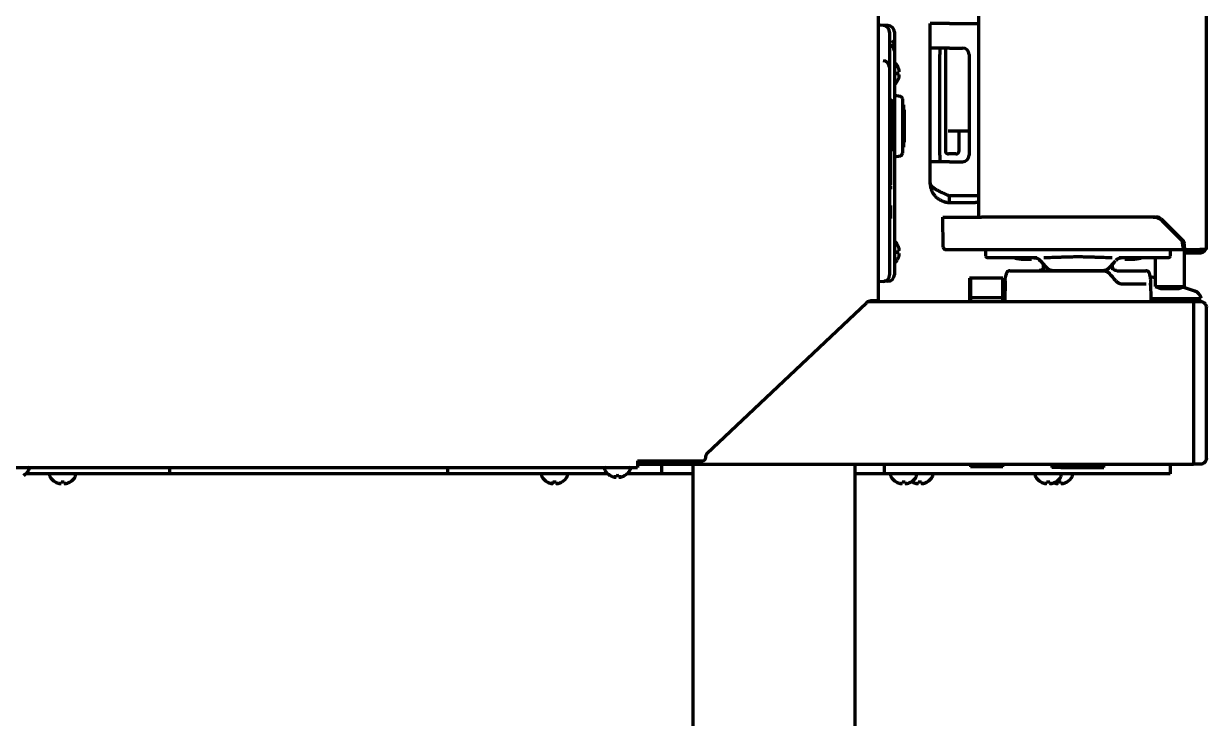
# Model space of a CAD drawing. Header units: inches. Extents: x -3022 to 7311, y 343 to 5680.
# Drawn here: x 5205.6 to 5569.5, y 2125.5 to 2340.8 of the extents above; entities that cross this region are included whole.
import ezdxf

# ---------------------------------------------------------------- set-up
doc = ezdxf.new("R2010")
doc.units = ezdxf.units.IN

msp = doc.modelspace()

# ---------------------------------------------------------------- linework, layer by layer
at = {"linetype": 'Continuous', "lineweight": 70}
for p, q in [((5468.48, 3920.69), (5468.48, 2255.49)), ((5499.48, 2281.3), (5499.48, 3919.3)), ((5569.48, 2271.3), (5569.48, 3919.3)), ((5470.15, 2340.2), (5468.48, 2340.34)), ((5471.51, 2340.24), (5469.19, 2340.28)), ((5490.48, 2340.8), (5484.48, 2340.8)), ((5484.48, 2333.3), (5484.48, 2340.8)), ((5490.48, 2340.8), (5499.48, 2340.8)), ((5471.98, 2338.2), (5471.98, 2333.22)), ((5473.48, 2338.24), (5473.48, 2333.24)), ((5471.98, 2333.22), (5471.98, 2268.46)), ((5473.48, 2333.24), (5473.48, 2332.44)), ((5490.48, 2333.3), (5484.48, 2333.3)), ((5484.48, 2331.3), (5484.48, 2333.3)), ((5487.48, 2333.3), (5487.48, 2331.3)), ((5489.18, 2333.3), (5489.18, 2301.7)), ((5490.48, 2333.3), (5494.48, 2333.3)), ((5473.48, 2332.44), (5473.48, 2327.44)), ((5484.48, 2300.3), (5484.48, 2331.3)), ((5487.48, 2300.3), (5487.48, 2331.3)), ((5496.48, 2331.3), (5496.48, 2300.3)), ((5473.48, 2327.44), (5473.48, 2268.54)), ((5474.42, 2327.79), (5474.46, 2327.79)), ((5474.46, 2323.19), (5474.42, 2323.19)), ((5475.36, 2318.4), (5474.1, 2318.62)), ((5472.98, 2316.43), (5472.98, 2315.43)), ((5473.28, 2316.32), (5472.98, 2316.32)), ((5472.98, 2315.43), (5472.98, 2301.93)), ((5473.28, 2315.57), (5473.28, 2316.32)), ((5473.28, 2315.57), (5473.28, 2305.18)), ((5475.98, 2317.66), (5475.98, 2300.92)), ((5476.28, 2315.79), (5476.12, 2315.79)), ((5476.28, 2315.79), (5476.28, 2312.77)), ((5476.48, 2314.24), (5476.28, 2314.24)), ((5476.28, 2312.77), (5476.28, 2312.31)), ((5476.28, 2312.31), (5476.28, 2306.27)), ((5476.48, 2314.24), (5476.48, 2304.34)), ((5491.15, 2307.7), (5490.01, 2307.7)), ((5496.48, 2307.7), (5491.15, 2307.7)), ((5493.42, 2301.7), (5493.42, 2307.7)), ((5473.28, 2305.18), (5473.28, 2302.93)), ((5476.28, 2306.27), (5476.28, 2305.81)), ((5476.28, 2305.81), (5476.28, 2302.79)), ((5472.98, 2301.93), (5471.98, 2301.93)), ((5471.98, 2299.84), (5472.28, 2299.84)), ((5471.98, 2299.81), (5472.28, 2299.81)), ((5472.28, 2301.93), (5472.28, 2299.84)), ((5472.28, 2299.84), (5472.28, 2299.81)), ((5472.28, 2299.81), (5472.28, 2298.34)), ((5472.98, 2302.93), (5473.28, 2302.93)), ((5474.1, 2299.96), (5475.36, 2300.18)), ((5476.1, 2302.79), (5476.28, 2302.79)), ((5484.48, 2298.3), (5484.48, 2300.3)), ((5487.48, 2300.3), (5487.48, 2298.3)), ((5492.42, 2300.7), (5490.18, 2300.7)), ((5471.98, 2298.34), (5472.28, 2298.34)), ((5472.28, 2297.34), (5471.98, 2297.34)), ((5472.28, 2298.34), (5472.28, 2297.34)), ((5472.28, 2297.34), (5472.28, 2295.84)), ((5490.48, 2298.3), (5484.48, 2298.3)), ((5484.48, 2291.8), (5484.48, 2298.3)), ((5490.48, 2298.3), (5494.48, 2298.3)), ((5472.28, 2295.84), (5471.98, 2295.84)), ((5472.28, 2295.84), (5472.28, 2293.14)), ((5472.28, 2293.14), (5472.28, 2291.14)), ((5472.28, 2291.14), (5471.98, 2291.14)), ((5472.28, 2290.84), (5471.98, 2290.84)), ((5471.98, 2289.84), (5472.28, 2289.84)), ((5472.28, 2290.84), (5472.28, 2289.84)), ((5499.48, 2287.8), (5490.48, 2287.8)), ((5490.48, 2285.8), (5490.48, 2287.8)), ((5490.48, 2285.8), (5498.48, 2285.8)), ((5499.48, 2285.8), (5498.48, 2285.8)), ((5471.98, 2284.81), (5472.28, 2284.81)), ((5472.28, 2283.34), (5471.98, 2283.34)), ((5471.98, 2282.34), (5472.28, 2282.34)), ((5472.28, 2284.81), (5472.28, 2283.34)), ((5472.28, 2283.34), (5472.28, 2282.34)), ((5472.28, 2282.34), (5472.28, 2280.84)), ((5472.28, 2280.84), (5471.98, 2280.84)), ((5488.37, 2281.3), (5489.18, 2281.3)), ((5488.54, 2272.03), (5488.37, 2281.3)), ((5489.18, 2281.3), (5496.79, 2281.3)), ((5496.79, 2281.3), (5500.25, 2281.3)), ((5553.07, 2281.3), (5500.25, 2281.3)), ((5553.07, 2281.3), (5554.15, 2281.3)), ((5555.56, 2280.71), (5562.44, 2273.84)), ((5561.76, 2274.27), (5555.9, 2280.12)), ((5474.42, 2272.79), (5474.46, 2272.79)), ((5489.29, 2271.3), (5489.99, 2271.3)), ((5489.99, 2271.3), (5497.53, 2271.3)), ((5497.53, 2271.3), (5500.35, 2271.3)), ((5499.61, 2271.3), (5499.61, 2271.3)), ((5500.35, 2271.3), (5562.48, 2271.3)), ((5501.48, 2271.3), (5501.48, 2271.11)), ((5501.48, 2271.3), (5501.55, 2269.28)), ((5501.49, 2271.02), (5501.48, 2271.11)), ((5558.41, 2269.28), (5558.48, 2271.3)), ((5562.37, 2272.03), (5562.18, 2273.42)), ((5562.37, 2272.03), (5562.48, 2271.3)), ((5563.23, 2271.3), (5562.48, 2271.3)), ((5562.73, 2271.8), (5562.73, 2273.13)), ((5562.73, 2259.93), (5562.73, 2271.3)), ((5563.23, 2271.3), (5567.48, 2271.3)), ((5563.73, 2271.1), (5563.73, 2271.3)), ((5567.48, 2271.1), (5563.73, 2271.1)), ((5569.48, 2271.3), (5567.48, 2271.3)), ((5567.48, 2270.3), (5567.48, 2271.1)), ((5471.98, 2268.46), (5471.98, 2263.48)), ((5473.48, 2268.54), (5473.48, 2263.54)), ((5474.46, 2268.19), (5474.42, 2268.19)), ((5507.27, 2268.8), (5502.05, 2268.8)), ((5503.68, 2268.8), (5503.68, 2268.8)), ((5517.3, 2268.8), (5508.06, 2268.8)), ((5514.24, 2268.3), (5515.7, 2268.3)), ((5551.9, 2268.8), (5542.66, 2268.8)), ((5544.38, 2268.3), (5545.72, 2268.3)), ((5557.91, 2268.8), (5552.68, 2268.8)), ((5553.73, 2268.8), (5553.73, 2259.93)), ((5562.73, 2270.3), (5567.48, 2270.3)), ((5509.06, 2264.79), (5537.72, 2264.79)), ((5519.32, 2266.84), (5519.3, 2265.61)), ((5537.67, 2264.8), (5522.29, 2264.8)), ((5540.67, 2265.07), (5540.64, 2266.84)), ((5541.9, 2264.79), (5550.9, 2264.79)), ((5470.15, 2261.49), (5468.48, 2261.34)), ((5471.51, 2261.54), (5470.4, 2261.53)), ((5496.88, 2262.49), (5496.58, 2262.49)), ((5496.58, 2262.49), (5496.58, 2255.29)), ((5496.88, 2262.49), (5496.88, 2256.49)), ((5506.88, 2262.49), (5496.88, 2262.49)), ((5506.88, 2256.49), (5506.88, 2262.49)), ((5507.59, 2261.65), (5507.48, 2255.29)), ((5543.37, 2260.79), (5550.97, 2260.79)), ((5552.48, 2255.29), (5552.37, 2261.65)), ((5553.73, 2259.93), (5555.48, 2259.3)), ((5553.73, 2259.93), (5562.73, 2259.93)), ((5560.98, 2259.3), (5562.73, 2259.93)), ((5496.88, 2256.49), (5496.88, 2255.29)), ((5506.88, 2256.49), (5496.88, 2256.49)), ((5506.88, 2255.29), (5506.88, 2256.49)), ((5552.46, 2256.29), (5566.87, 2256.29)), ((5555.48, 2259.3), (5558.23, 2259.3)), ((5558.23, 2259.3), (5560.98, 2259.3)), ((5565.95, 2258.49), (5562.24, 2259.75)), ((5415.79, 2208.59), (5464.9, 2254.95)), ((5465.39, 2255.29), (5565.48, 2255.29)), ((5466.48, 2255.49), (5466.27, 2255.49)), ((5468.48, 2255.49), (5466.48, 2255.49)), ((5466.48, 2255.49), (5466.48, 2255.29)), ((5559.98, 2255.29), (5559.98, 2255.29)), ((5559.98, 2255.29), (5559.98, 2255.29)), ((5565.48, 2255.29), (5565.48, 2253.49)), ((5568.06, 2255.17), (5565.48, 2255.17)), ((5565.48, 2253.49), (5565.48, 2207.09)), ((5569.19, 2254.46), (5568.77, 2254.87)), ((5569.48, 2253.75), (5569.48, 2253.57)), ((5569.48, 2207.02), (5569.48, 2253.57)), ((5394.47, 2205.29), (5565.48, 2205.29)), ((5394.48, 2206.29), (5414.48, 2206.29)), ((5394.48, 2206.29), (5394.48, 2204.29)), ((5401.84, 2205.29), (5401.84, 2202.29)), ((5411.43, 2205.19), (5411.43, 2205.29)), ((5413.23, 2205.19), (5411.43, 2205.19)), ((5411.43, 2205.19), (5411.43, 2124.74)), ((5412.63, 2205.19), (5412.63, 2205.29)), ((5459.63, 2205.19), (5413.23, 2205.19)), ((5415.48, 2207.29), (5415.48, 2207.86)), ((5461.43, 2205.19), (5459.63, 2205.19)), ((5460.23, 2205.19), (5460.23, 2205.29)), ((5461.43, 2205.19), (5461.43, 2205.29)), ((5461.43, 2124.74), (5461.43, 2205.19)), ((5470.34, 2205.29), (5470.34, 2202.29)), ((5496.88, 2205.29), (5496.88, 2204.49)), ((5498.56, 2204.49), (5498.56, 2205.29)), ((5505.2, 2205.29), (5505.2, 2204.49)), ((5506.88, 2204.49), (5506.88, 2205.29)), ((5521.98, 2205.29), (5521.98, 2204.29)), ((5524.69, 2205.29), (5524.69, 2204.29)), ((5535.27, 2204.29), (5535.27, 2205.29)), ((5537.98, 2204.29), (5537.98, 2205.29)), ((5558.34, 2205.29), (5558.34, 2202.29)), ((5565.48, 2207.09), (5565.48, 2205.29)), ((5565.48, 2205.42), (5568.06, 2205.42)), ((5568.77, 2205.71), (5569.19, 2206.12)), ((5569.48, 2207.02), (5569.48, 2206.83)), ((4570.48, 2204.29), (5394.48, 2204.29)), ((5247.5, 2202.29), (5206.23, 2202.29)), ((5207.28, 2203.69), (5207.28, 2203.89)), ((5213.58, 2201.89), (5213.58, 2201.69)), ((5221.58, 2201.69), (5221.58, 2201.89)), ((5250.5, 2202.29), (5247.5, 2202.29)), ((5250.5, 2204.29), (5250.5, 2202.29)), ((5258.5, 2202.29), (5250.5, 2202.29)), ((5328, 2202.29), (5258.5, 2202.29)), ((5336, 2202.29), (5328, 2202.29)), ((5336, 2204.29), (5336, 2202.29)), ((5339, 2202.29), (5336, 2202.29)), ((5385.32, 2202.29), (5339, 2202.29)), ((5364.92, 2201.89), (5364.92, 2201.69)), ((5372.92, 2201.69), (5372.92, 2201.89)), ((5384.28, 2203.89), (5384.28, 2203.69)), ((5385.98, 2201.81), (5385.98, 2201.85)), ((5390.58, 2201.85), (5390.58, 2201.81)), ((5398.84, 2202.29), (5391.23, 2202.29)), ((5392.28, 2203.69), (5392.28, 2203.89)), ((5401.84, 2202.29), (5398.84, 2202.29)), ((5409.84, 2202.29), (5401.84, 2202.29)), ((5411.43, 2202.29), (5409.84, 2202.29)), ((5462.34, 2202.29), (5461.43, 2202.29)), ((5470.34, 2202.29), (5462.34, 2202.29)), ((5478.34, 2202.29), (5470.34, 2202.29)), ((5472.34, 2201.89), (5472.34, 2201.69)), ((5555.34, 2202.29), (5478.34, 2202.29)), ((5480.34, 2201.69), (5480.34, 2201.89)), ((5485.31, 2201.69), (5485.31, 2201.89)), ((5498.56, 2204.49), (5496.88, 2204.49)), ((5505.2, 2204.49), (5498.56, 2204.49)), ((5506.88, 2204.49), (5505.2, 2204.49)), ((5516.84, 2201.89), (5516.84, 2201.69)), ((5524.69, 2204.29), (5521.98, 2204.29)), ((5524.69, 2204.29), (5535.27, 2204.29)), ((5524.84, 2201.69), (5524.84, 2201.89)), ((5528.32, 2201.69), (5528.32, 2201.89)), ((5535.27, 2204.29), (5537.98, 2204.29)), ((5558.34, 2202.29), (5555.34, 2202.29)), ((5215.28, 2199.81), (5215.28, 2199.85)), ((5219.88, 2199.85), (5219.88, 2199.81)), ((5366.62, 2199.81), (5366.62, 2199.85)), ((5371.22, 2199.85), (5371.22, 2199.81)), ((5474.04, 2199.81), (5474.04, 2199.85)), ((5478.64, 2199.85), (5478.64, 2199.81)), ((5479.01, 2199.81), (5479.01, 2199.85)), ((5483.61, 2199.85), (5483.61, 2199.81)), ((5518.54, 2199.81), (5518.54, 2199.85)), ((5523.14, 2199.85), (5523.14, 2199.81)), ((5526.62, 2199.85), (5526.62, 2199.81))]:
    msp.add_line(p, q, dxfattribs=at)
for centre, radius, start, end in [((5469.98, 2338.2), 2, 0, 85), ((5471.48, 2338.24), 2, 0, 89), ((5471.48, 2332.44), 2, 0, 75.5221), ((5494.48, 2331.3), 2, 0, 90), ((5469.98, 2327.39), 2, 0, 89), ((5470.36, 2325.29), 4.8, 31.5837, 49.4583), ((5470.68, 2325.49), 3.78, 0.0035, 7.6041), ((5470.68, 2325.49), 3.78, 352.3959, 359.9965), ((5470.36, 2325.69), 4.8, 310.5417, 328.4186), ((5474.23, 2319.36), 0.75, 180, 260), ((5475.23, 2317.66), 0.75, 0, 80), ((5471.98, 2316.43), 1, 0, 90), ((5474.23, 2299.22), 0.75, 100, 180), ((5475.23, 2300.92), 0.75, 280, 0), ((5490.18, 2301.7), 1, 180, 270), ((5492.42, 2301.7), 1, 270, 0), ((5494.48, 2300.3), 2, 270, 0), ((5553.07, 2277.3), 4, 45, 90), ((5554.15, 2279.3), 2, 45, 90), ((5470.36, 2270.29), 4.8, 31.5837, 49.4583), ((5470.68, 2270.49), 3.78, 0.0035, 7.6041), ((5489.29, 2272.05), 0.75, 181, 270), ((5560.7, 2273.21), 1.5, 8, 45), ((5561.73, 2273.13), 1, 0, 45), ((5563.23, 2271.8), 0.5, 180, 270), ((5470.36, 2270.69), 4.8, 310.5417, 328.4186), ((5470.68, 2270.49), 3.78, 352.3959, 359.9965), ((5502.05, 2269.3), 0.5, 182, 270), ((5511.01, 2269.63), 1, 236.5061, 260), ((5548.95, 2269.63), 1, 280, 303.4939), ((5557.91, 2269.3), 0.5, 270, 358), ((5469.98, 2263.48), 2, 275, 0), ((5471.48, 2263.54), 2, 271, 0), ((5543.33, 2223.94), 40, 74.9377, 76.9284), ((5564.98, 2255.65), 3, 12.4208, 71.1364), ((5466.27, 2253.49), 2, 90, 133.35), ((5466.48, 2257.29), 2, 270, 295.8398), ((5568.06, 2254.17), 1, 45, 90), ((5568.48, 2253.75), 1, 0, 45), ((5414.48, 2207.29), 1, 270, 0), ((5416.48, 2207.86), 1, 133.35, 180), ((5568.06, 2206.42), 1, 270, 315), ((5568.48, 2206.83), 1, 315, 0), ((5203.08, 2205.91), 4.8, 301.5837, 329.6988), ((5206.88, 2203.89), 0.4, 0, 90), ((5206.88, 2203.69), 0.4, 329.6988, 0), ((5213.98, 2201.89), 0.4, 90, 180), ((5213.98, 2201.69), 0.4, 180, 210.3012), ((5221.18, 2201.89), 0.4, 0, 90), ((5221.18, 2201.69), 0.4, 329.6988, 0), ((5365.32, 2201.89), 0.4, 90, 180), ((5365.32, 2201.69), 0.4, 180, 210.3012), ((5372.52, 2201.89), 0.4, 0, 90), ((5372.52, 2201.69), 0.4, 329.6988, 0), ((5384.68, 2203.89), 0.4, 90, 180), ((5384.68, 2203.69), 0.4, 180, 210.3012), ((5388.48, 2205.91), 4.8, 210.3012, 238.4186), ((5388.28, 2205.59), 3.78, 262.3959, 269.9965), ((5388.28, 2205.59), 3.78, 270.0035, 277.6041), ((5388.08, 2205.91), 4.8, 301.5837, 329.6988), ((5391.88, 2203.89), 0.4, 0, 90), ((5391.88, 2203.69), 0.4, 329.6988, 0), ((5472.74, 2201.89), 0.4, 90, 180), ((5472.74, 2201.69), 0.4, 180, 210.3012), ((5479.94, 2201.89), 0.4, 0, 90), ((5479.94, 2201.69), 0.4, 329.6988, 0), ((5484.91, 2201.89), 0.4, 0, 90), ((5484.91, 2201.69), 0.4, 329.6988, 0), ((5517.24, 2201.89), 0.4, 90, 180), ((5517.24, 2201.69), 0.4, 180, 210.3012), ((5524.44, 2201.89), 0.4, 0, 90), ((5524.44, 2201.69), 0.4, 329.6988, 0), ((5527.92, 2201.89), 0.4, 0, 90), ((5527.92, 2201.69), 0.4, 329.6988, 0), ((5217.78, 2203.91), 4.8, 210.3012, 238.4186), ((5217.58, 2203.59), 3.78, 262.3959, 269.9965), ((5217.58, 2203.59), 3.78, 270.0035, 277.6041), ((5217.38, 2203.91), 4.8, 301.5837, 329.6988), ((5369.12, 2203.91), 4.8, 210.3012, 238.4186), ((5368.92, 2203.59), 3.78, 262.3959, 269.9965), ((5368.92, 2203.59), 3.78, 270.0035, 277.6041), ((5368.72, 2203.91), 4.8, 301.5837, 329.6988), ((5476.54, 2203.91), 4.8, 210.3012, 238.4186), ((5476.34, 2203.59), 3.78, 262.3959, 269.9965), ((5476.34, 2203.59), 3.78, 270.0035, 277.6041), ((5476.14, 2203.91), 4.8, 301.5837, 329.6988), ((5481.5, 2203.91), 4.8, 236.0234, 238.4186), ((5481.31, 2203.59), 3.78, 262.3959, 269.9965), ((5481.31, 2203.59), 3.78, 270.0035, 277.6041), ((5481.11, 2203.91), 4.8, 301.5837, 329.6988), ((5521.04, 2203.91), 4.8, 210.3012, 238.4186), ((5520.84, 2203.59), 3.78, 262.3959, 269.9965), ((5520.84, 2203.59), 3.78, 270.0035, 277.6041), ((5520.64, 2203.91), 4.8, 301.5837, 329.6988), ((5524.32, 2203.59), 3.78, 262.3959, 269.9965), ((5524.32, 2203.59), 3.78, 270.0035, 277.6041), ((5524.12, 2203.91), 4.8, 301.5837, 329.6988)]:
    msp.add_arc(centre, radius, start, end, dxfattribs=at)
for centre, major_axis, ratio, start_param, end_param in [((5516.38, 2266.3), (0, -2.5), 0.999999, 2.277122, 3.141536), ((5516.38, 2266.3), (0, -2.5), 1, 2.278375, 2.380254), ((5529.37, 2267.5), (-20.53, 20.53), 0.267949, 1.289503, 1.395147), ((5539.97, 2267.5), (32.09, -27.79), 0.353553, 4.31099, 4.345394), ((5530.59, 2267.5), (20.53, 20.53), 0.267949, 4.888038, 4.993682), ((5543.57, 2266.3), (0, 2.5), 1, 0.000038, 0.863047), ((5508.87, 2263.52), (-0.961, 0.275), 0.857313, 0.005538, 0.30176), ((5530.91, 2261.71), (-20.67, 20.67), 0.267914, 4.448733, 4.553711), ((5551.08, 2263.52), (-0.961, -0.275), 0.857313, 2.839833, 3.140084)]:
    msp.add_ellipse(centre, major_axis=major_axis, ratio=ratio, start_param=start_param, end_param=end_param, dxfattribs=at)
for points, degree in [([(5473.47, 2334.29), (5473.46, 2334.35), (5473.43, 2334.45), (5473.38, 2334.62), (5473.32, 2334.77), (5473.26, 2334.93), (5473.2, 2335.08), (5473.12, 2335.24), (5473.03, 2335.4), (5472.96, 2335.53), (5472.92, 2335.59)], 3), ([(5474.97, 2326.49), (5474.96, 2326.55), (5474.93, 2326.65), (5474.88, 2326.82), (5474.82, 2326.97), (5474.76, 2327.13), (5474.7, 2327.28), (5474.62, 2327.44), (5474.53, 2327.6), (5474.46, 2327.73), (5474.42, 2327.79)], 3), ([(5474.97, 2325.99), (5474.98, 2326.02), (5474.98, 2326.06), (5474.99, 2326.13), (5474.99, 2326.21), (5474.99, 2326.28), (5474.99, 2326.35), (5474.98, 2326.42), (5474.98, 2326.47), (5474.97, 2326.49)], 3), ([(5474.97, 2324.99), (5474.96, 2324.99), (5474.93, 2324.99), (5474.88, 2324.99), (5474.82, 2324.99), (5474.76, 2324.99), (5474.7, 2324.99), (5474.62, 2324.99), (5474.53, 2324.99), (5474.46, 2324.99), (5474.42, 2324.99)], 3), ([(5474.97, 2324.49), (5474.98, 2324.52), (5474.98, 2324.57), (5474.99, 2324.64), (5474.99, 2324.71), (5474.99, 2324.78), (5474.99, 2324.85), (5474.98, 2324.92), (5474.98, 2324.97), (5474.97, 2324.99)], 3), ([(5476.28, 2304.73), (5476.37, 2304.54), (5476.47, 2304.35)], 2), ([(5490.48, 2287.8), (5490.34, 2287.86), (5490.05, 2287.98), (5489.62, 2288.16), (5489.2, 2288.34), (5488.79, 2288.52), (5488.38, 2288.7), (5487.98, 2288.89), (5487.6, 2289.07), (5487.23, 2289.25), (5486.88, 2289.43), (5486.55, 2289.61), (5486.23, 2289.8), (5485.94, 2289.98), (5485.67, 2290.16), (5485.43, 2290.34), (5485.21, 2290.52), (5485.02, 2290.7), (5484.85, 2290.89), (5484.72, 2291.07), (5484.61, 2291.25), (5484.53, 2291.43), (5484.49, 2291.61), (5484.48, 2291.73), (5484.48, 2291.8)], 3), ([(5484.48, 2291.8), (5484.48, 2291.66), (5484.49, 2291.39), (5484.53, 2290.98), (5484.6, 2290.57), (5484.7, 2290.18), (5484.82, 2289.78), (5484.97, 2289.4), (5485.15, 2289.03), (5485.35, 2288.68), (5485.57, 2288.33), (5485.82, 2288.01), (5486.09, 2287.7), (5486.38, 2287.41), (5486.69, 2287.14), (5487.02, 2286.89), (5487.36, 2286.66), (5487.72, 2286.46), (5488.09, 2286.29), (5488.47, 2286.14), (5488.86, 2286.01), (5489.26, 2285.92), (5489.66, 2285.85), (5490.07, 2285.8), (5490.34, 2285.8), (5490.48, 2285.8)], 3), ([(5474.97, 2271.49), (5474.96, 2271.55), (5474.93, 2271.65), (5474.88, 2271.82), (5474.82, 2271.97), (5474.76, 2272.13), (5474.7, 2272.28), (5474.62, 2272.44), (5474.53, 2272.6), (5474.46, 2272.73), (5474.42, 2272.79)], 3), ([(5474.97, 2270.99), (5474.98, 2271.02), (5474.98, 2271.06), (5474.99, 2271.13), (5474.99, 2271.21), (5474.99, 2271.28), (5474.99, 2271.35), (5474.98, 2271.42), (5474.98, 2271.47), (5474.97, 2271.49)], 3), ([(5474.97, 2269.99), (5474.96, 2269.99), (5474.93, 2269.99), (5474.88, 2269.99), (5474.82, 2269.99), (5474.76, 2269.99), (5474.7, 2269.99), (5474.62, 2269.99), (5474.53, 2269.99), (5474.46, 2269.99), (5474.42, 2269.99)], 3), ([(5474.97, 2269.49), (5474.98, 2269.52), (5474.98, 2269.57), (5474.99, 2269.64), (5474.99, 2269.71), (5474.99, 2269.78), (5474.99, 2269.85), (5474.98, 2269.92), (5474.98, 2269.97), (5474.97, 2269.99)], 3), ([(5507.66, 2268.8), (5507.6, 2268.8), (5507.47, 2268.8), (5507.34, 2268.8), (5507.27, 2268.8)], 3), ([(5519.38, 2265.04), (5519.37, 2265.62)], 1), ([(5387.78, 2201.3), (5387.78, 2201.31), (5387.78, 2201.34), (5387.78, 2201.39), (5387.78, 2201.45), (5387.78, 2201.51), (5387.78, 2201.57), (5387.78, 2201.65), (5387.78, 2201.74), (5387.78, 2201.81), (5387.78, 2201.85)], 3), ([(5389.28, 2201.3), (5389.33, 2201.31), (5389.44, 2201.34), (5389.6, 2201.39), (5389.76, 2201.45), (5389.92, 2201.51), (5390.07, 2201.57), (5390.23, 2201.65), (5390.39, 2201.74), (5390.51, 2201.81), (5390.58, 2201.85)], 3), ([(5216.58, 2199.3), (5216.6, 2199.29), (5216.65, 2199.29), (5216.73, 2199.28), (5216.8, 2199.28), (5216.87, 2199.28), (5216.94, 2199.28), (5217.01, 2199.29), (5217.05, 2199.29), (5217.08, 2199.3)], 3), ([(5217.08, 2199.3), (5217.08, 2199.31), (5217.08, 2199.34), (5217.08, 2199.39), (5217.08, 2199.45), (5217.08, 2199.51), (5217.08, 2199.57), (5217.08, 2199.65), (5217.08, 2199.74), (5217.08, 2199.81), (5217.08, 2199.85)], 3), ([(5218.08, 2199.3), (5218.1, 2199.29), (5218.15, 2199.29), (5218.22, 2199.28), (5218.29, 2199.28), (5218.36, 2199.28), (5218.43, 2199.28), (5218.5, 2199.29), (5218.55, 2199.29), (5218.58, 2199.3)], 3), ([(5218.58, 2199.3), (5218.63, 2199.31), (5218.74, 2199.34), (5218.9, 2199.39), (5219.06, 2199.45), (5219.21, 2199.51), (5219.37, 2199.57), (5219.52, 2199.65), (5219.69, 2199.74), (5219.81, 2199.81), (5219.88, 2199.85)], 3), ([(5367.92, 2199.3), (5367.94, 2199.29), (5368, 2199.29), (5368.07, 2199.28), (5368.14, 2199.28), (5368.21, 2199.28), (5368.28, 2199.28), (5368.35, 2199.29), (5368.4, 2199.29), (5368.42, 2199.3)], 3), ([(5368.42, 2199.3), (5368.42, 2199.31), (5368.42, 2199.34), (5368.42, 2199.39), (5368.42, 2199.45), (5368.42, 2199.51), (5368.42, 2199.57), (5368.42, 2199.65), (5368.42, 2199.74), (5368.42, 2199.81), (5368.42, 2199.85)], 3), ([(5369.42, 2199.3), (5369.44, 2199.29), (5369.49, 2199.29), (5369.56, 2199.28), (5369.63, 2199.28), (5369.7, 2199.28), (5369.78, 2199.28), (5369.85, 2199.29), (5369.89, 2199.29), (5369.92, 2199.3)], 3), ([(5369.92, 2199.3), (5369.97, 2199.31), (5370.08, 2199.34), (5370.24, 2199.39), (5370.4, 2199.45), (5370.56, 2199.51), (5370.71, 2199.57), (5370.87, 2199.65), (5371.03, 2199.74), (5371.15, 2199.81), (5371.22, 2199.85)], 3), ([(5387.28, 2201.3), (5387.3, 2201.29), (5387.36, 2201.29), (5387.43, 2201.28), (5387.5, 2201.28), (5387.57, 2201.28), (5387.64, 2201.28), (5387.71, 2201.29), (5387.76, 2201.29), (5387.78, 2201.3)], 3), ([(5388.78, 2201.3), (5388.8, 2201.29), (5388.85, 2201.29), (5388.92, 2201.28), (5388.99, 2201.28), (5389.06, 2201.28), (5389.14, 2201.28), (5389.21, 2201.29), (5389.25, 2201.29), (5389.28, 2201.3)], 3), ([(5475.34, 2199.3), (5475.36, 2199.29), (5475.42, 2199.29), (5475.49, 2199.28), (5475.56, 2199.28), (5475.63, 2199.28), (5475.7, 2199.28), (5475.77, 2199.29), (5475.82, 2199.29), (5475.84, 2199.3)], 3), ([(5475.84, 2199.3), (5475.84, 2199.31), (5475.84, 2199.34), (5475.84, 2199.39), (5475.84, 2199.45), (5475.84, 2199.51), (5475.84, 2199.57), (5475.84, 2199.65), (5475.84, 2199.74), (5475.84, 2199.81), (5475.84, 2199.85)], 3), ([(5476.84, 2199.3), (5476.86, 2199.29), (5476.91, 2199.29), (5476.98, 2199.28), (5477.05, 2199.28), (5477.12, 2199.28), (5477.2, 2199.28), (5477.27, 2199.29), (5477.31, 2199.29), (5477.34, 2199.3)], 3), ([(5477.34, 2199.3), (5477.39, 2199.31), (5477.5, 2199.34), (5477.66, 2199.39), (5477.82, 2199.45), (5477.98, 2199.51), (5478.13, 2199.57), (5478.29, 2199.65), (5478.45, 2199.74), (5478.57, 2199.81), (5478.64, 2199.85)], 3), ([(5480.31, 2199.3), (5480.33, 2199.29), (5480.38, 2199.29), (5480.46, 2199.28), (5480.53, 2199.28), (5480.6, 2199.28), (5480.67, 2199.28), (5480.74, 2199.29), (5480.78, 2199.29), (5480.81, 2199.3)], 3), ([(5480.81, 2199.3), (5480.81, 2199.31), (5480.81, 2199.34), (5480.81, 2199.39), (5480.81, 2199.45), (5480.81, 2199.51), (5480.81, 2199.57), (5480.81, 2199.65), (5480.81, 2199.74), (5480.81, 2199.81), (5480.81, 2199.85)], 3), ([(5481.81, 2199.3), (5481.83, 2199.29), (5481.88, 2199.29), (5481.95, 2199.28), (5482.02, 2199.28), (5482.09, 2199.28), (5482.16, 2199.28), (5482.23, 2199.29), (5482.28, 2199.29), (5482.31, 2199.3)], 3), ([(5482.31, 2199.3), (5482.36, 2199.31), (5482.47, 2199.34), (5482.63, 2199.39), (5482.79, 2199.45), (5482.94, 2199.51), (5483.1, 2199.57), (5483.25, 2199.65), (5483.42, 2199.74), (5483.54, 2199.81), (5483.61, 2199.85)], 3), ([(5519.84, 2199.3), (5519.86, 2199.29), (5519.91, 2199.29), (5519.99, 2199.28), (5520.06, 2199.28), (5520.13, 2199.28), (5520.2, 2199.28), (5520.27, 2199.29), (5520.31, 2199.29), (5520.34, 2199.3)], 3), ([(5520.34, 2199.3), (5520.34, 2199.31), (5520.34, 2199.34), (5520.34, 2199.39), (5520.34, 2199.45), (5520.34, 2199.51), (5520.34, 2199.57), (5520.34, 2199.65), (5520.34, 2199.74), (5520.34, 2199.81), (5520.34, 2199.85)], 3), ([(5521.34, 2199.3), (5521.36, 2199.29), (5521.41, 2199.29), (5521.48, 2199.28), (5521.55, 2199.28), (5521.62, 2199.28), (5521.69, 2199.28), (5521.76, 2199.29), (5521.81, 2199.29), (5521.84, 2199.3)], 3), ([(5521.84, 2199.3), (5521.89, 2199.31), (5522, 2199.34), (5522.16, 2199.39), (5522.32, 2199.45), (5522.47, 2199.51), (5522.63, 2199.57), (5522.78, 2199.65), (5522.95, 2199.74), (5523.07, 2199.81), (5523.14, 2199.85)], 3), ([(5523.32, 2199.3), (5523.35, 2199.29), (5523.4, 2199.29), (5523.47, 2199.28), (5523.54, 2199.28), (5523.61, 2199.28), (5523.68, 2199.28), (5523.75, 2199.29), (5523.8, 2199.29), (5523.82, 2199.3)], 3), ([(5523.82, 2199.3), (5523.82, 2199.31), (5523.82, 2199.34), (5523.82, 2199.39), (5523.82, 2199.45), (5523.82, 2199.51), (5523.82, 2199.57), (5523.82, 2199.65), (5523.82, 2199.74), (5523.82, 2199.81), (5523.82, 2199.85)], 3), ([(5524.82, 2199.3), (5524.85, 2199.29), (5524.89, 2199.29), (5524.96, 2199.28), (5525.04, 2199.28), (5525.11, 2199.28), (5525.18, 2199.28), (5525.25, 2199.29), (5525.3, 2199.29), (5525.32, 2199.3)], 3), ([(5525.32, 2199.3), (5525.38, 2199.31), (5525.48, 2199.34), (5525.65, 2199.39), (5525.8, 2199.45), (5525.96, 2199.51), (5526.11, 2199.57), (5526.27, 2199.65), (5526.43, 2199.74), (5526.56, 2199.81), (5526.62, 2199.85)], 3)]:
    msp.add_open_spline(points, degree=degree, dxfattribs=at)
for points, knots in [([(5472.92, 2333.79), (5473.05, 2333.79), (5473.16, 2333.79), (5473.29, 2333.79), (5473.34, 2333.79), (5473.41, 2333.79), (5473.44, 2333.79), (5473.47, 2333.79)], [0, 0, 0, 0, 0.5, 0.5, 0.75, 0.75, 1, 1, 1, 1]), ([(5474.42, 2325.99), (5474.55, 2325.99), (5474.66, 2325.99), (5474.79, 2325.99), (5474.84, 2325.99), (5474.91, 2325.99), (5474.94, 2325.99), (5474.97, 2325.99)], [0, 0, 0, 0, 0.5, 0.5, 0.75, 0.75, 1, 1, 1, 1]), ([(5474.42, 2323.19), (5474.55, 2323.39), (5474.66, 2323.6), (5474.79, 2323.93), (5474.84, 2324.04), (5474.91, 2324.26), (5474.94, 2324.38), (5474.97, 2324.49)], [0, 0, 0, 0, 0.5, 0.5, 0.75, 0.75, 1, 1, 1, 1]), ([(5476.07, 2314.01), (5476.11, 2313.87), (5476.15, 2313.72), (5476.18, 2313.53), (5476.19, 2313.5), (5476.2, 2313.44), (5476.21, 2313.4), (5476.23, 2313.3), (5476.23, 2313.24), (5476.26, 2313.04), (5476.27, 2312.91), (5476.28, 2312.77)], [0, 0, 0, 0, 0.367214, 0.367214, 0.446312, 0.446312, 0.52541, 0.52541, 0.683607, 0.683607, 1, 1, 1, 1]), ([(5476.28, 2312.31), (5476.27, 2312.04), (5476.23, 2311.78), (5476.15, 2311.38), (5476.11, 2311.23), (5476.07, 2311.09)], [0, 0, 0, 0, 0.639156, 0.639156, 1, 1, 1, 1]), ([(5476.07, 2307.51), (5476.11, 2307.37), (5476.15, 2307.22), (5476.18, 2307.03), (5476.19, 2307), (5476.2, 2306.94), (5476.21, 2306.9), (5476.23, 2306.8), (5476.23, 2306.74), (5476.26, 2306.54), (5476.27, 2306.41), (5476.28, 2306.27)], [0, 0, 0, 0, 0.367214, 0.367214, 0.446312, 0.446312, 0.52541, 0.52541, 0.683607, 0.683607, 1, 1, 1, 1]), ([(5476.48, 2304.34), (5476.47, 2304.34), (5476.46, 2304.36), (5476.45, 2304.42), (5476.45, 2304.45), (5476.44, 2304.49), (5476.44, 2304.5), (5476.44, 2304.51), (5476.43, 2304.54), (5476.43, 2304.57), (5476.42, 2304.63), (5476.42, 2304.67), (5476.41, 2304.77), (5476.41, 2304.82), (5476.4, 2304.94), (5476.4, 2305), (5476.39, 2305.09), (5476.39, 2305.11), (5476.39, 2305.14), (5476.39, 2305.16), (5476.38, 2305.21), (5476.38, 2305.25), (5476.37, 2305.44), (5476.36, 2305.61), (5476.35, 2305.88), (5476.35, 2305.98), (5476.34, 2306.13), (5476.34, 2306.18), (5476.33, 2306.28), (5476.33, 2306.33), (5476.32, 2306.59), (5476.31, 2306.82), (5476.3, 2307.27), (5476.29, 2307.51), (5476.28, 2307.76)], [0, 0, 0, 0, 0.125, 0.125, 0.1875, 0.1875, 0.203125, 0.203125, 0.21875, 0.25, 0.25, 0.3125, 0.3125, 0.375, 0.375, 0.4375, 0.4375, 0.453125, 0.453125, 0.46875, 0.46875, 0.5, 0.5, 0.625, 0.625, 0.6875, 0.6875, 0.71875, 0.71875, 0.75, 0.75, 0.875, 0.875, 1, 1, 1, 1]), ([(5476.28, 2305.81), (5476.27, 2305.54), (5476.23, 2305.28), (5476.15, 2304.88), (5476.11, 2304.73), (5476.07, 2304.59)], [0, 0, 0, 0, 0.639156, 0.639156, 1, 1, 1, 1]), ([(5474.42, 2270.99), (5474.55, 2270.99), (5474.66, 2270.99), (5474.79, 2270.99), (5474.84, 2270.99), (5474.91, 2270.99), (5474.94, 2270.99), (5474.97, 2270.99)], [0, 0, 0, 0, 0.5, 0.5, 0.75, 0.75, 1, 1, 1, 1]), ([(5567.48, 2270.3), (5567.51, 2270.3), (5567.58, 2270.3), (5567.69, 2270.31), (5567.79, 2270.32), (5567.89, 2270.34), (5568, 2270.36), (5568.1, 2270.39), (5568.2, 2270.43), (5568.29, 2270.47), (5568.39, 2270.51), (5568.48, 2270.56), (5568.57, 2270.62), (5568.65, 2270.68), (5568.74, 2270.74), (5568.82, 2270.81), (5568.89, 2270.88), (5568.97, 2270.96), (5569.03, 2271.04), (5569.1, 2271.12), (5569.16, 2271.21), (5569.21, 2271.29), (5569.25, 2271.36), (5569.26, 2271.39), (5569.27, 2271.4)], [0, 0, 0, 0, 0.047384, 0.094768, 0.142153, 0.189537, 0.236921, 0.284305, 0.33169, 0.379074, 0.426458, 0.473842, 0.521227, 0.568611, 0.615995, 0.663379, 0.710764, 0.758148, 0.805532, 0.852916, 0.900301, 0.947685, 0.995069, 1, 1, 1, 1]), ([(5567.97, 2271.29), (5567.95, 2271.28), (5567.9, 2271.26), (5567.8, 2271.22), (5567.69, 2271.18), (5567.59, 2271.14), (5567.51, 2271.11), (5567.48, 2271.1)], [0, 0, 0, 0, 0.135737, 0.351802, 0.567868, 0.783934, 1, 1, 1, 1]), ([(5474.42, 2268.19), (5474.55, 2268.39), (5474.66, 2268.6), (5474.79, 2268.93), (5474.84, 2269.04), (5474.91, 2269.26), (5474.94, 2269.38), (5474.97, 2269.49)], [0, 0, 0, 0, 0.5, 0.5, 0.75, 0.75, 1, 1, 1, 1]), ([(5508.06, 2268.8), (5507.99, 2268.8), (5507.92, 2268.8), (5507.79, 2268.8), (5507.72, 2268.8), (5507.66, 2268.8)], [0, 0, 0, 0, 0.5, 0.5, 1, 1, 1, 1]), ([(5510.83, 2268.64), (5510.83, 2268.64), (5510.84, 2268.64), (5510.85, 2268.64), (5510.85, 2268.64), (5510.86, 2268.64), (5510.87, 2268.64), (5510.91, 2268.63), (5510.95, 2268.62), (5511.03, 2268.61), (5511.04, 2268.61), (5511.07, 2268.6), (5511.09, 2268.6), (5511.15, 2268.59), (5511.18, 2268.58), (5511.31, 2268.56), (5511.41, 2268.54), (5511.52, 2268.52)], [0, 0, 0, 0, 0.11692, 0.11692, 0.179997, 0.179997, 0.243074, 0.243074, 0.495383, 0.495383, 0.55846, 0.55846, 0.621537, 0.621537, 0.747691, 0.747691, 1, 1, 1, 1]), ([(5511.52, 2268.52), (5511.6, 2268.51), (5511.68, 2268.5), (5511.86, 2268.47), (5511.95, 2268.45), (5512.14, 2268.43), (5512.24, 2268.41), (5512.39, 2268.4), (5512.45, 2268.39), (5512.53, 2268.38), (5512.56, 2268.38), (5512.61, 2268.37), (5512.75, 2268.36), (5513.01, 2268.34), (5513.24, 2268.32), (5513.43, 2268.31), (5513.49, 2268.31), (5513.58, 2268.31), (5513.61, 2268.3), (5513.68, 2268.3), (5513.84, 2268.3), (5514, 2268.3), (5514.13, 2268.3)], [0, 0, 0, 0, 0.125, 0.125, 0.25, 0.25, 0.375, 0.375, 0.4375, 0.4375, 0.46875, 0.46875, 0.5, 0.625, 0.75, 0.75, 0.8125, 0.8125, 0.84375, 0.84375, 0.875, 1, 1, 1, 1]), ([(5516.39, 2268.8), (5516.38, 2268.8), (5516.38, 2268.8), (5516.39, 2268.8), (5516.4, 2268.8), (5516.44, 2268.8), (5516.47, 2268.8), (5516.51, 2268.8), (5516.53, 2268.8), (5516.56, 2268.8), (5516.58, 2268.8), (5516.64, 2268.8), (5516.69, 2268.8), (5516.79, 2268.8), (5516.84, 2268.8), (5517.02, 2268.8), (5517.15, 2268.8), (5517.3, 2268.8)], [0, 0, 0, 0, 0.125, 0.125, 0.25, 0.25, 0.375, 0.375, 0.4375, 0.4375, 0.5, 0.5, 0.625, 0.625, 0.75, 0.75, 1, 1, 1, 1]), ([(5518.08, 2268.15), (5518.08, 2268.15), (5518.08, 2268.14), (5518.14, 2268.08), (5518.2, 2268.02), (5518.25, 2267.96)], [0, 0, 0, 0, 0.045004, 0.045004, 1, 1, 1, 1]), ([(5519.46, 2268.84), (5520.32, 2268.86), (5521.19, 2268.89), (5522.5, 2268.93), (5522.94, 2268.94), (5523.81, 2268.97), (5524.25, 2268.99), (5524.91, 2269.01), (5525.13, 2269.02), (5525.57, 2269.03), (5525.79, 2269.04), (5526.45, 2269.06), (5526.89, 2269.07), (5527.77, 2269.1), (5528.21, 2269.11), (5528.88, 2269.12), (5529.1, 2269.12), (5529.54, 2269.12), (5529.76, 2269.12), (5530.42, 2269.12), (5530.87, 2269.12), (5531.75, 2269.11), (5532.19, 2269.1), (5533.07, 2269.07), (5533.51, 2269.06), (5534.17, 2269.04), (5534.39, 2269.03), (5534.83, 2269.02), (5535.05, 2269.01), (5536.15, 2268.97), (5537.02, 2268.94), (5538.77, 2268.89), (5539.63, 2268.86), (5540.5, 2268.84)], [0, 0, 0, 0, 0.125, 0.125, 0.1875, 0.1875, 0.25, 0.25, 0.28125, 0.28125, 0.3125, 0.3125, 0.375, 0.375, 0.4375, 0.4375, 0.46875, 0.46875, 0.5, 0.5, 0.5625, 0.5625, 0.625, 0.625, 0.6875, 0.6875, 0.71875, 0.71875, 0.75, 0.75, 0.875, 0.875, 1, 1, 1, 1]), ([(5542.66, 2268.8), (5542.7, 2268.8), (5542.73, 2268.8), (5542.8, 2268.8), (5542.84, 2268.8), (5542.93, 2268.8), (5543, 2268.8), (5543.11, 2268.8), (5543.17, 2268.8), (5543.24, 2268.8), (5543.27, 2268.8), (5543.3, 2268.8)], [0, 0, 0, 0, 0.14085, 0.14085, 0.2817, 0.2817, 0.5634, 0.5634, 0.8451, 0.8451, 1, 1, 1, 1]), ([(5545.83, 2268.3), (5545.9, 2268.3), (5545.96, 2268.3), (5546.09, 2268.3), (5546.15, 2268.3), (5546.34, 2268.3), (5546.59, 2268.31), (5546.83, 2268.33), (5547, 2268.34), (5547.06, 2268.35), (5547.15, 2268.35), (5547.18, 2268.36), (5547.23, 2268.36), (5547.37, 2268.37), (5547.61, 2268.4), (5547.81, 2268.43), (5547.96, 2268.45), (5548.03, 2268.46), (5548.1, 2268.47), (5548.14, 2268.47), (5548.16, 2268.48), (5548.27, 2268.5), (5548.36, 2268.51), (5548.44, 2268.52)], [0, 0, 0, 0, 0.0625, 0.0625, 0.125, 0.125, 0.25, 0.375, 0.375, 0.4375, 0.4375, 0.46875, 0.46875, 0.5, 0.625, 0.75, 0.75, 0.8125, 0.84375, 0.84375, 0.875, 0.875, 1, 1, 1, 1]), ([(5548.44, 2268.52), (5548.55, 2268.54), (5548.74, 2268.58), (5548.89, 2268.6), (5548.96, 2268.62), (5548.97, 2268.62), (5549, 2268.62), (5549.01, 2268.62), (5549.04, 2268.63), (5549.08, 2268.64), (5549.1, 2268.64), (5549.12, 2268.64), (5549.12, 2268.64), (5549.12, 2268.64), (5549.12, 2268.64), (5549.12, 2268.64)], [0, 0, 0, 0, 0.251715, 0.50343, 0.50343, 0.566359, 0.566359, 0.629288, 0.629288, 0.755145, 0.881003, 0.881003, 0.943932, 0.943932, 1, 1, 1, 1]), ([(5552.3, 2268.8), (5552.23, 2268.8), (5552.17, 2268.8), (5552.03, 2268.8), (5551.97, 2268.8), (5551.9, 2268.8)], [0, 0, 0, 0, 0.5, 0.5, 1, 1, 1, 1]), ([(5552.68, 2268.8), (5552.65, 2268.8), (5552.62, 2268.8), (5552.55, 2268.8), (5552.52, 2268.8), (5552.42, 2268.8), (5552.36, 2268.8), (5552.3, 2268.8)], [0, 0, 0, 0, 0.25, 0.25, 0.5, 0.5, 1, 1, 1, 1]), ([(5507.59, 2261.65), (5507.59, 2261.75), (5507.6, 2261.85), (5507.61, 2262.08), (5507.62, 2262.21), (5507.65, 2262.48), (5507.67, 2262.61), (5507.74, 2263.01), (5507.81, 2263.28), (5507.89, 2263.54)], [0, 0, 0, 0, 0.153932, 0.153932, 0.365449, 0.365449, 0.576966, 0.576966, 1, 1, 1, 1]), ([(5509.04, 2264.77), (5508.99, 2264.78), (5508.79, 2264.79), (5508.49, 2264.65), (5508.21, 2264.42), (5508.03, 2264.14), (5507.94, 2263.95), (5507.92, 2263.81), (5507.92, 2263.79)], [0, 0, 0, 0, 0.093232, 0.324501, 0.52409, 0.722083, 0.962761, 1, 1, 1, 1]), ([(5519.36, 2265.6), (5519.36, 2265.61), (5519.36, 2265.62), (5519.3, 2265.44), (5518.98, 2265.06), (5518.45, 2264.81), (5518.18, 2264.81), (5518.08, 2264.82)], [0, 0, 0, 0, 0.056296, 0.267068, 0.523221, 0.827781, 1, 1, 1, 1]), ([(5522.29, 2264.8), (5522.2, 2264.8), (5522.11, 2264.8), (5521.93, 2264.82), (5521.75, 2264.85), (5521.58, 2264.89), (5521.45, 2264.94), (5521.41, 2264.95), (5521.33, 2264.99), (5521.28, 2265), (5521.16, 2265.06), (5521.08, 2265.1), (5520.96, 2265.17), (5520.92, 2265.2), (5520.87, 2265.23), (5520.85, 2265.25), (5520.81, 2265.27), (5520.72, 2265.34), (5520.56, 2265.47), (5520.43, 2265.6), (5520.36, 2265.67)], [0, 0, 0, 0, 0.125, 0.125, 0.25, 0.375, 0.375, 0.4375, 0.4375, 0.5, 0.5, 0.625, 0.625, 0.6875, 0.6875, 0.71875, 0.71875, 0.75, 0.875, 1, 1, 1, 1]), ([(5539.59, 2265.67), (5539.53, 2265.6), (5539.47, 2265.54), (5539.33, 2265.41), (5539.19, 2265.3), (5539.04, 2265.2), (5538.94, 2265.14), (5538.92, 2265.13), (5538.88, 2265.11), (5538.86, 2265.09), (5538.8, 2265.06), (5538.76, 2265.04), (5538.64, 2264.99), (5538.55, 2264.95), (5538.42, 2264.91), (5538.38, 2264.9), (5538.29, 2264.87), (5538.25, 2264.86), (5538.12, 2264.83), (5537.94, 2264.81), (5537.76, 2264.8), (5537.67, 2264.8)], [0, 0, 0, 0, 0.125, 0.125, 0.25, 0.375, 0.375, 0.40625, 0.40625, 0.4375, 0.4375, 0.5, 0.5, 0.625, 0.625, 0.6875, 0.6875, 0.75, 0.75, 0.875, 1, 1, 1, 1]), ([(5537.72, 2264.79), (5537.81, 2264.79), (5537.9, 2264.79), (5538.08, 2264.77), (5538.26, 2264.74), (5538.43, 2264.69), (5538.56, 2264.65), (5538.6, 2264.63), (5538.68, 2264.6), (5538.73, 2264.58), (5538.85, 2264.53), (5538.93, 2264.49), (5539.05, 2264.42), (5539.09, 2264.39), (5539.14, 2264.35), (5539.16, 2264.34), (5539.2, 2264.31), (5539.29, 2264.25), (5539.45, 2264.12), (5539.59, 2263.98), (5539.65, 2263.91)], [0, 0, 0, 0, 0.125, 0.125, 0.25, 0.375, 0.375, 0.4375, 0.4375, 0.5, 0.5, 0.625, 0.625, 0.6875, 0.6875, 0.71875, 0.71875, 0.75, 0.875, 1, 1, 1, 1]), ([(5541.85, 2264.82), (5541.73, 2264.81), (5541.39, 2264.83), (5540.84, 2265.19), (5540.67, 2265.45), (5540.63, 2265.53)], [0, 0, 0, 0, 0.255554, 0.71196, 1, 1, 1, 1]), ([(5552.03, 2263.79), (5552.01, 2263.89), (5551.95, 2264.1), (5551.76, 2264.41), (5551.44, 2264.67), (5551.12, 2264.8), (5550.94, 2264.78), (5550.9, 2264.77)], [0, 0, 0, 0, 0.214365, 0.467238, 0.69838, 0.931216, 1, 1, 1, 1]), ([(5552.26, 2260.35), (5552.31, 2260.61), (5552.34, 2260.88), (5552.37, 2261.41), (5552.37, 2261.68), (5552.35, 2262.08), (5552.34, 2262.21), (5552.3, 2262.48), (5552.28, 2262.61), (5552.21, 2263.01), (5552.15, 2263.28), (5552.07, 2263.54)], [0, 0, 0, 0, 0.25, 0.25, 0.5, 0.5, 0.625, 0.625, 0.75, 0.75, 1, 1, 1, 1]), ([(5541.65, 2261.67), (5541.71, 2261.6), (5541.83, 2261.47), (5542.04, 2261.29), (5542.18, 2261.19), (5542.27, 2261.13), (5542.28, 2261.12), (5542.32, 2261.1), (5542.34, 2261.09), (5542.39, 2261.06), (5542.43, 2261.04), (5542.54, 2260.98), (5542.62, 2260.95), (5542.73, 2260.91), (5542.79, 2260.89), (5542.85, 2260.87), (5542.88, 2260.86), (5542.9, 2260.85), (5543, 2260.83), (5543.15, 2260.8), (5543.3, 2260.79), (5543.37, 2260.79)], [0, 0, 0, 0, 0.125, 0.25, 0.375, 0.375, 0.40625, 0.40625, 0.4375, 0.4375, 0.5, 0.5, 0.625, 0.625, 0.6875, 0.71875, 0.71875, 0.75, 0.75, 0.875, 1, 1, 1, 1]), ([(5566.87, 2256.29), (5566.94, 2256.29), (5567.01, 2256.29), (5567.1, 2256.29), (5567.14, 2256.29), (5567.18, 2256.29), (5567.2, 2256.29), (5567.23, 2256.29), (5567.25, 2256.29), (5567.33, 2256.29), (5567.38, 2256.29), (5567.47, 2256.29), (5567.5, 2256.29), (5567.54, 2256.29), (5567.55, 2256.29), (5567.57, 2256.29), (5567.59, 2256.29), (5567.65, 2256.29), (5567.69, 2256.29), (5567.74, 2256.29), (5567.75, 2256.29), (5567.77, 2256.29), (5567.77, 2256.29), (5567.8, 2256.29), (5567.81, 2256.29), (5567.85, 2256.29), (5567.87, 2256.29), (5567.89, 2256.29), (5567.89, 2256.29), (5567.9, 2256.29), (5567.9, 2256.29), (5567.91, 2256.29), (5567.91, 2256.29), (5567.91, 2256.29)], [0, 0, 0, 0, 0.12555, 0.12555, 0.188325, 0.188325, 0.219713, 0.219713, 0.251101, 0.251101, 0.376651, 0.376651, 0.439426, 0.439426, 0.470814, 0.470814, 0.502201, 0.502201, 0.627752, 0.627752, 0.659139, 0.659139, 0.690527, 0.690527, 0.753302, 0.753302, 0.878852, 0.878852, 0.91024, 0.91024, 0.941627, 0.941627, 1, 1, 1, 1]), ([(5385.98, 2201.85), (5386.18, 2201.72), (5386.39, 2201.61), (5386.72, 2201.48), (5386.83, 2201.43), (5387.05, 2201.36), (5387.16, 2201.33), (5387.28, 2201.3)], [0, 0, 0, 0, 0.5, 0.5, 0.75, 0.75, 1, 1, 1, 1]), ([(5388.78, 2201.85), (5388.78, 2201.72), (5388.78, 2201.61), (5388.78, 2201.48), (5388.78, 2201.43), (5388.78, 2201.36), (5388.78, 2201.33), (5388.78, 2201.3)], [0, 0, 0, 0, 0.5, 0.5, 0.75, 0.75, 1, 1, 1, 1]), ([(5215.28, 2199.85), (5215.48, 2199.72), (5215.69, 2199.61), (5216.01, 2199.48), (5216.12, 2199.43), (5216.35, 2199.36), (5216.46, 2199.33), (5216.58, 2199.3)], [0, 0, 0, 0, 0.5, 0.5, 0.75, 0.75, 1, 1, 1, 1]), ([(5218.08, 2199.85), (5218.08, 2199.72), (5218.08, 2199.61), (5218.08, 2199.48), (5218.08, 2199.43), (5218.08, 2199.36), (5218.08, 2199.33), (5218.08, 2199.3)], [0, 0, 0, 0, 0.5, 0.5, 0.75, 0.75, 1, 1, 1, 1]), ([(5366.62, 2199.85), (5366.82, 2199.72), (5367.03, 2199.61), (5367.36, 2199.48), (5367.47, 2199.43), (5367.69, 2199.36), (5367.8, 2199.33), (5367.92, 2199.3)], [0, 0, 0, 0, 0.5, 0.5, 0.75, 0.75, 1, 1, 1, 1]), ([(5369.42, 2199.85), (5369.42, 2199.72), (5369.42, 2199.61), (5369.42, 2199.48), (5369.42, 2199.43), (5369.42, 2199.36), (5369.42, 2199.33), (5369.42, 2199.3)], [0, 0, 0, 0, 0.5, 0.5, 0.75, 0.75, 1, 1, 1, 1]), ([(5474.04, 2199.85), (5474.24, 2199.72), (5474.45, 2199.61), (5474.78, 2199.48), (5474.89, 2199.43), (5475.11, 2199.36), (5475.22, 2199.33), (5475.34, 2199.3)], [0, 0, 0, 0, 0.5, 0.5, 0.75, 0.75, 1, 1, 1, 1]), ([(5476.84, 2199.85), (5476.84, 2199.72), (5476.84, 2199.61), (5476.84, 2199.48), (5476.84, 2199.43), (5476.84, 2199.36), (5476.84, 2199.33), (5476.84, 2199.3)], [0, 0, 0, 0, 0.5, 0.5, 0.75, 0.75, 1, 1, 1, 1]), ([(5479.01, 2199.85), (5479.21, 2199.72), (5479.42, 2199.61), (5479.74, 2199.48), (5479.85, 2199.43), (5480.08, 2199.36), (5480.19, 2199.33), (5480.31, 2199.3)], [0, 0, 0, 0, 0.5, 0.5, 0.75, 0.75, 1, 1, 1, 1]), ([(5481.81, 2199.85), (5481.81, 2199.72), (5481.81, 2199.61), (5481.81, 2199.48), (5481.81, 2199.43), (5481.81, 2199.36), (5481.81, 2199.33), (5481.81, 2199.3)], [0, 0, 0, 0, 0.5, 0.5, 0.75, 0.75, 1, 1, 1, 1]), ([(5518.54, 2199.85), (5518.74, 2199.72), (5518.95, 2199.61), (5519.27, 2199.48), (5519.38, 2199.43), (5519.61, 2199.36), (5519.72, 2199.33), (5519.84, 2199.3)], [0, 0, 0, 0, 0.5, 0.5, 0.75, 0.75, 1, 1, 1, 1]), ([(5521.34, 2199.85), (5521.34, 2199.72), (5521.34, 2199.61), (5521.34, 2199.48), (5521.34, 2199.43), (5521.34, 2199.36), (5521.34, 2199.33), (5521.34, 2199.3)], [0, 0, 0, 0, 0.5, 0.5, 0.75, 0.75, 1, 1, 1, 1]), ([(5522.62, 2199.54), (5522.63, 2199.53), (5522.64, 2199.53), (5522.76, 2199.48), (5522.87, 2199.43), (5523.09, 2199.36), (5523.21, 2199.33), (5523.32, 2199.3)], [0, 0, 0, 0, 0.051796, 0.051796, 0.525898, 0.525898, 1, 1, 1, 1]), ([(5524.82, 2199.85), (5524.82, 2199.72), (5524.82, 2199.61), (5524.82, 2199.48), (5524.82, 2199.43), (5524.82, 2199.36), (5524.82, 2199.33), (5524.82, 2199.3)], [0, 0, 0, 0, 0.5, 0.5, 0.75, 0.75, 1, 1, 1, 1])]:
    msp.add_open_spline(points, degree=3, knots=knots, dxfattribs=at)

doc.saveas('drawing.dxf')
